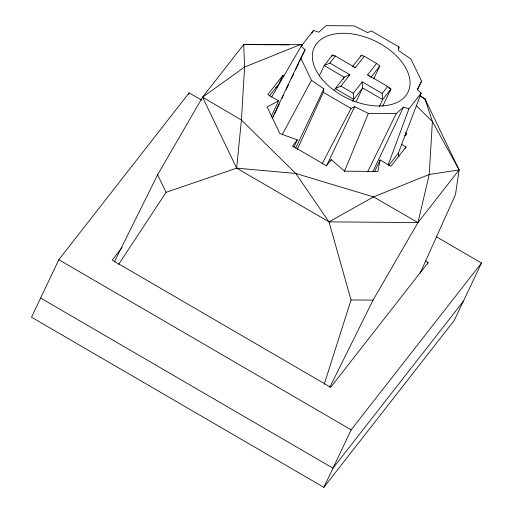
<?xml version="1.0" encoding="UTF-8"?>
<svg xmlns="http://www.w3.org/2000/svg" width="513" height="513" viewBox="0 0 513 513"><rect width="100%" height="100%" fill="white"/><g stroke="black" fill="none" stroke-linecap="round" stroke-linejoin="round"><path stroke-width="0.77" d="M419.724 95.482L425.014 98.958L459.122 169.899L417.967 222.578L328.987 221.873L236.673 168.149L241.411 120.023L244.592 67.043L243.713 44.528L302.676 44.682M297.303 149.45L323.331 92.321L323.85 88.787L311.462 80.304L300.798 58.129L305.088 49.774L301.157 46.208L313.507 30.408L318.81 32.216L326.172 25.65L353.989 25.868L367.75 32.601L371.341 30.863L399.037 46.978L398.518 50.511L410.907 58.995L421.571 81.169L417.473 89.826M420.192 96.155L425.014 98.958L432.408 121.523L459.122 169.899L455.493 194.594L420.115 273.249M401.288 144.191L406.001 146.936L390.912 166.25L380.139 159.979L377.895 171.445L344.531 171.182L331.199 159.594L326.396 165.744L292.551 146.038L297.348 139.895L279.906 133.572L267.113 106.973L278.591 100.881L267.818 94.61L282.907 75.296L284.253 76.078M329.744 387.373L373.047 300.124L417.967 222.578L429.227 174.503L432.408 121.523L416.556 105.941M324.203 384.32L351.027 299.951L328.987 221.873L295.757 173.452L241.411 120.023L202.558 97.207L157.638 174.76L114.335 262.002M388.168 164.949L408.867 108.891L421.211 93.09L417.281 89.525L421.571 81.169M388.777 165.359L398.319 153.143L421.211 93.09M344.294 171.74L368.385 113.431L396.196 113.649L403.564 107.082L408.867 108.891M201.615 100.138L189.143 92.885L58.822 259.693L31.517 317.207L323.857 487.35L454.178 320.535L481.483 263.022L436.454 236.82M188.457 94.328L189.143 92.885M282.907 75.296L278.662 84.241L269.415 96.078M271.031 116.797L278.591 100.881M272.268 118.067L300.798 58.129M272.801 117.778L273.833 115.605M274.519 114.162L279.329 104.03M282.073 98.246L283.452 95.347M286.196 89.563L288.601 84.498M291.352 78.713L293.757 73.648M295.469 70.031L298.906 62.798M299.592 61.348L305.088 49.774M319.458 75.546L324.197 65.574L332.424 55.038L335.342 56.026L355.349 67.671L364.262 56.257L376.574 63.42L379.806 66.01L373.72 78.835M331.751 56.462L332.424 55.038L333.803 55.84M293.917 147.128L297.348 139.895M295.68 148.11L323.85 88.787M334.264 90.763L335.278 88.627L344.197 77.213L349.86 74.693L329.859 63.054L324.197 65.574L344.197 77.213L343.184 79.348M360.665 56.687L361.344 55.263L364.262 56.257M352.726 101.51L353.746 99.375L362.659 87.96L362.172 81.856L382.172 93.494L382.66 99.599L379.28 106.723M356.234 101.497L362.659 87.96L382.66 99.599L390.893 89.063L387.661 86.473L367.654 74.834L376.574 63.42M326.454 166.02L354.624 106.698L368.385 113.431M330.513 161.044L331.199 159.594M382.775 106.159L390.893 89.063L388.822 87.858M372.989 171.47L403.564 107.082M374.644 171.554L380.139 159.979M405.347 148.308L406.001 146.936M427.412 264.048L428.099 262.605L425.328 260.995M323.857 487.35L351.168 429.836L481.483 263.022M367.699 171.765L396.196 113.649M398.332 48.414L399.037 46.978M322.093 163.827L351.027 108.435L354.624 106.698M282.297 134.502L311.462 80.304M271.601 97.072L301.157 46.208M311.898 33.14L313.507 30.408M118.638 264.426L166.084 192.317L236.673 168.149L295.757 173.452L373.515 196.902L417.967 222.578M236.673 168.149L202.558 97.207L243.713 44.528L288.999 44.887M122.049 247.523L112.212 260.117L330.699 387.277L428.099 262.605M329.859 63.054L335.342 56.026M352.425 66.677L361.344 55.263M362.172 81.856L353.252 93.27L353.746 99.375L335.278 88.627L340.94 86.107L349.86 74.693M370.893 77.425L379.806 66.01M382.172 93.494L387.661 86.473M463.277 301.368L332.956 468.177L40.617 298.04M202.558 97.207L244.592 67.043L300.304 44.644L302.593 45.33M328.987 221.873L373.515 196.902L429.227 174.503L459.122 169.899M404.68 135.65L406.706 134.573L405.668 132.418M275.744 87.646L277.86 86.684M351.027 299.951L373.047 300.124M353.887 67.171L355.349 67.671M340.94 86.107L353.252 93.27M323.331 92.321L351.027 108.435M58.822 259.693L351.168 429.836M367.654 74.834L369.277 76.129M157.638 174.76L166.084 192.317M425.014 98.958L425.662 101.26M398.319 153.143L398.915 157.004M321.651 78.713A51.928 31.825 25.4 0 0 405.809 95.617A51.928 31.825 25.4 0 0 356.099 34.615A51.928 31.825 25.4 0 0 321.651 78.713"/></g></svg>
